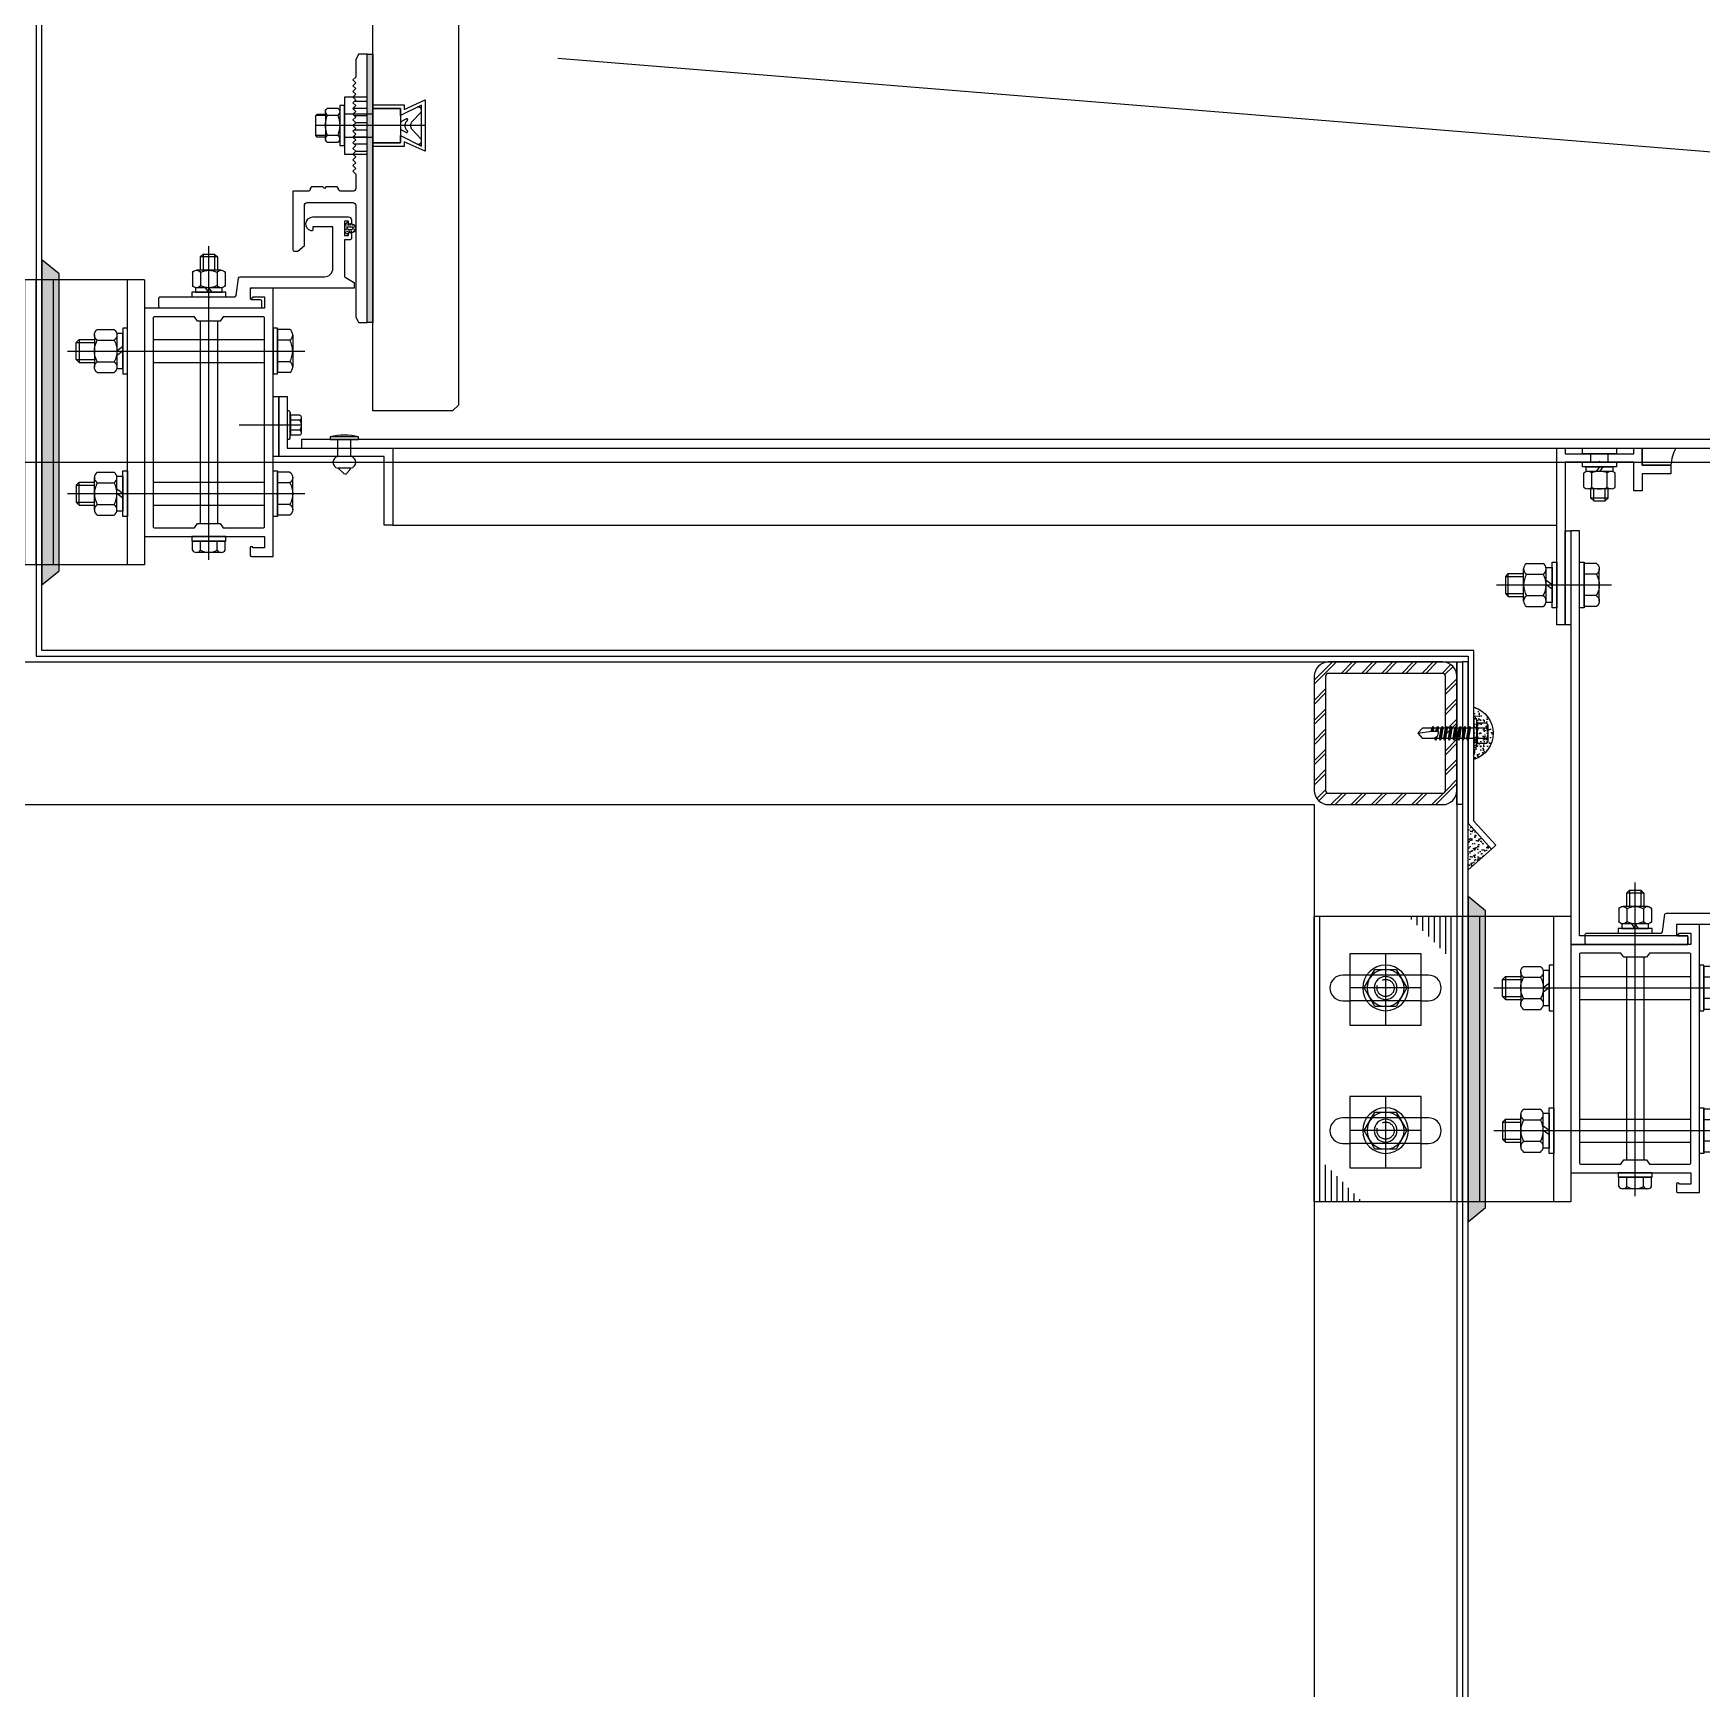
# Model space of a CAD drawing. Header units: millimetres. Extents: x 434053 to 1059003, y -2417481 to 936527.
# Drawn here: x 539158 to 539743, y -2246965 to -2246385 of the extents above; entities that cross this region are included whole.
import ezdxf

# ---------------------------------------------------------------- set-up
doc = ezdxf.new("R2010")
doc.units = ezdxf.units.MM
doc.header["$LTSCALE"] = 1000
doc.header["$MEASUREMENT"] = 0
for name, pattern in [('CENTER', [2, 1.25, -0.25, 0.25, -0.25]), ('DOTE', [2.42, 2, -0.2, 0.02, -0.2]), ('HIDDEN', [9.525, 6.35, -3.175]), ('HIDDEN2', [4.7625, 3.175, -1.5875])]:
    doc.linetypes.add(name, pattern=pattern)
for name, color, linetype in [('ALUM', 1, 'Continuous'), ('DIM_SYMB', 3, 'Continuous'), ('DOTE', 16, 'DOTE'), ('ELASTOMER', 6, 'Continuous'), ('ELASTOMER-V', 241, 'Continuous'), ('ELASTROMER-V', 241, 'Continuous'), ('EXTRUSION', 4, 'Continuous'), ('EXTRUSION-V', 141, 'Continuous'), ('EXTRUSION1', 4, 'Continuous'), ('EXTRUSION2', 133, 'Continuous'), ('FASTENER', 191, 'Continuous'), ('GRANITE', 30, 'Continuous'), ('GRID', 8, 'CENTER'), ('SILICONE', 8, 'Continuous'), ('STEEL', 3, 'Continuous'), ('STEEL-V', 71, 'Continuous')]:
    doc.layers.add(name, color=color, linetype=linetype)

# ---------------------------------------------------------------- blocks, each defined once
blk = doc.blocks.new('M8.7')
at = {"color": 0, "linetype": 'ByBlock'}
for p, q in [((-4, 17), (-3, 18)), ((3, 18), (-3, 18)), ((3, 18), (4, 17)), ((-4, 17), (-4, 11.6)), ((-4, 17), (4, 17)), ((4, 17), (4, 11.6)), ((-1.53, 1.6), (0, 3.7)), ((0, 1.6), (1.53, 3.7))]:
    blk.add_line(p, q, dxfattribs=at)
at = {"color": 0, "linetype": 'HIDDEN'}
for p, q in [((-3, 18), (-3, 11.6)), ((3, 18), (3, 11.6))]:
    blk.add_line(p, q, dxfattribs=at)
at = {"color": 0, "linetype": 'ByBlock', "ltscale": 20}
for p, q in [((-7.51, 10.6), (-7.51, 4.7)), ((-5.63, 11.6), (5.63, 11.6)), ((-3.75, 10.6), (-3.75, 4.7)), ((3.75, 10.6), (3.75, 4.7)), ((7.51, 10.6), (7.51, 4.7)), ((-5.63, 3.7), (5.63, 3.7))]:
    blk.add_line(p, q, dxfattribs=at)
at = {"color": 0, "linetype": 'ByBlock'}
for points in [[(-8, 1.6), (8, 1.6), (8, 0), (-8, 0), (-8, 1.6)], [(-6.15, 3.7), (6.15, 3.7), (6.15, 1.6), (-6.15, 1.6), (-6.15, 3.7)]]:
    blk.add_lwpolyline(points, dxfattribs=at)
for centre, radius, start, end in [((-5.63, 9.34), 2.26, 33.89024, 146.10976), ((0, 4.06), 7.54, 60.15828, 119.84172), ((5.63, 9.34), 2.26, 33.89024, 146.10976), ((-5.63, 5.96), 2.26, 213.89024, 326.10976), ((0, 11.24), 7.54, 240.15828, 299.84172), ((5.63, 5.96), 2.26, 213.89024, 326.10976)]:
    blk.add_arc(centre, radius, start, end, dxfattribs=at)
blk = doc.blocks.new('M8.2')
at = {"color": 0, "linetype": 'ByBlock'}
for p, q in [((-7.51, 4.3), (-7.51, 0)), ((-7.51, 0), (7.51, 0)), ((-5.63, 5.3), (5.63, 5.3)), ((-3.75, 4.3), (-3.75, 0)), ((3.75, 4.3), (3.75, 0)), ((7.51, 4.3), (7.51, 0))]:
    blk.add_line(p, q, dxfattribs=at)
for centre, radius, start, end in [((-5.63, 3.04), 2.26, 33.89024, 146.10976), ((0, -2.24), 7.54, 60.15828, 119.84172), ((5.63, 3.04), 2.26, 33.89024, 146.10976)]:
    blk.add_arc(centre, radius, start, end, dxfattribs=at)
blk = doc.blocks.new('*U534')
at = {"layer": 'GRID', "ltscale": 0.5}
blk.add_line((0, 73.67), (0, -9.57), dxfattribs=at)
at = {"color": 0, "linetype": 'ByBlock'}
blk.add_blockref('M8.7', (0, 52.6), dxfattribs=at)
at = {"color": 0, "linetype": 'ByBlock', "xscale": -1, "rotation": 180}
blk.add_blockref('M8.2', (0, 0), dxfattribs=at)
blk = doc.blocks.new('M8.1')
at = {"color": 0, "linetype": 'ByBlock'}
blk.add_lwpolyline([(-3.75, 6.5), (-7.51, 0), (-3.75, -6.5), (3.75, -6.5), (7.51, 0), (3.75, 6.5)], close=True, dxfattribs=at)
for radius in [8, 6.5, 4]:
    blk.add_circle((0, 0), radius, dxfattribs=at)
at = {"color": 0, "linetype": 'HIDDEN'}
blk.add_arc((0, 0), 3, 68.07877, 18.98917, dxfattribs=at)
blk = doc.blocks.new('20221104-SCMJ01')
at = {"layer": 'SILICONE', "linetype": 'ByBlock'}
h = blk.add_hatch(dxfattribs=at)
h.set_pattern_fill('AR-SAND', color=256, angle=90, style=0)
h.set_pattern_definition([(127.5, (103256.9825, 60038.8348), (-1.92682377, -0.062993358), [0, -1.52, 0, -1.7, 0, -1.625]), (97.5, (103256.9825, 60038.8348), (-2.822146065, 1.769776705), [0, -0.82, 0, -1.37, 0, -0.525]), (57.5, (103256.9825, 60037.6048), (-0.005659054, 3.114141862), [0, -0.5, 0, -1.8, 0, -2.35]), (47.5, (103256.9825, 60037.6048), (-0.877675565, 3.006126605), [0, -0.25, 0, -1.18, 0, -1.35])])
h.paths.add_polyline_path([(30, 52), (36, 57), (36, -57), (30, -52)])
at = {"linetype": 'ByBlock'}
for p, q in [((0, 50), (0, -50)), ((0, 50), (90, 50)), ((6, -50), (6, 50)), ((32, -50), (32, 50)), ((90, -50), (90, 50)), ((0, -50), (90, -50))]:
    blk.add_line(p, q, dxfattribs=at)
at = {"linetype": 'HIDDEN'}
blk.add_line((38, -50), (38, 50), dxfattribs=at)
at = {"linetype": 'ByBlock'}
for points in [[(52.5, 37), (77.5, 37), (77.5, 12), (52.5, 12)], [(52.5, -13), (77.5, -13), (77.5, -38), (52.5, -38)]]:
    blk.add_lwpolyline(points, close=True, dxfattribs=at)
at = {"layer": 'EXTRUSION-V', "linetype": 'ByBlock'}
for p, q in [((42, -50), (42, 50)), ((44, 50), (44, 37)), ((46, 50), (46, 39)), ((48, 50), (48, 41)), ((50, 50), (50, 43)), ((52, 50), (52, 45)), ((54, 50), (54, 47)), ((56, 50), (56, 49)), ((88, -50), (88, 50)), ((84, -50), (84, -39)), ((86, -50), (86, -37)), ((78, -50), (78, -45)), ((80, -50), (80, -43)), ((82, -50), (82, -41)), ((74, -50), (74, -49)), ((76, -50), (76, -47))]:
    blk.add_line(p, q, dxfattribs=at)
at = {"layer": 'EXTRUSION-V', "linetype": 'HIDDEN'}
for p, q in [((52.5, 29.5), (77.5, 29.5)), ((52.5, 20.5), (77.5, 20.5)), ((52.5, -20.5), (77.5, -20.5)), ((52.5, -29.5), (77.5, -29.5))]:
    blk.add_line(p, q, dxfattribs=at)
at = {"layer": 'EXTRUSION-V', "linetype": 'ByBlock'}
for points in [[(52.5, 20.5), (50, 20.5, -1), (50, 29.5), (52.5, 29.5)], [(77.5, 29.5), (80, 29.5, -1), (80, 20.5), (77.5, 20.5)], [(52.5, -29.5), (50, -29.5, -1), (50, -20.5), (52.5, -20.5)], [(77.5, -20.5), (80, -20.5, -1), (80, -29.5), (77.5, -29.5)]]:
    blk.add_lwpolyline(points, format="xyb", dxfattribs=at)
at = {"layer": 'FASTENER'}
for p, q in [((-3, 29), (-42, 29)), ((-3, 21), (-42, 21)), ((-3, -21), (-42, -21)), ((-3, -29), (-42, -29))]:
    blk.add_line(p, q, dxfattribs=at)
for points in [[(-46.6, 33), (-45, 33), (-45, 17), (-46.6, 17)], [(-46.6, -33), (-45, -33), (-45, -17), (-46.6, -17)]]:
    blk.add_lwpolyline(points, close=True, dxfattribs=at)
at = {"layer": 'GRID'}
for p, q in [((65, 37), (65, 12)), ((52.5, 25), (77.5, 25)), ((65, -13), (65, -38)), ((52.5, -25), (77.5, -25))]:
    blk.add_line(p, q, dxfattribs=at)
at = {"layer": 'SILICONE'}
blk.add_lwpolyline([(30, 52), (36, 57), (36, -57), (30, -52)], close=True, dxfattribs=at)
at = {"layer": 'FASTENER', "rotation": 270}
blk.add_blockref('*U534', (-46.6, 25), dxfattribs=at)
at = {"layer": 'FASTENER'}
for p in [(65, 25), (65, -25)]:
    blk.add_blockref('M8.1', p, dxfattribs=at)
at = {"layer": 'FASTENER', "xscale": -1, "rotation": 270.0000000000825}
blk.add_blockref('*U534', (-46.6, -25), dxfattribs=at)
blk = doc.blocks.new('20221115-LC01')
at = {"linetype": 'ByBlock'}
for points in [[(-37, -44), (-37, -46.5, -0.414214), (-37.5, -47), (-45, -47), (-45, 47), (-37.5, 47, -0.414214), (-37, 46.5), (-37, 44, -1), (-38, 44), (-42, 44), (-42, 40), (0, 40), (0, -40), (-42, -40), (-42, -44), (-38, -44, -1)], [(-17.5, 37), (-3.5, 37, -0.414214), (-3, 36.5), (-3, -36.5, -0.414214), (-3.5, -37), (-17.5, -37), (-18.5, -35.5), (-26.5, -35.5), (-27.5, -37), (-41.5, -37, -0.414214), (-42, -36.5), (-42, 36.5, -0.414214), (-41.5, 37), (-27.5, 37), (-26.5, 35.5), (-18.5, 35.5)]]:
    blk.add_lwpolyline(points, format="xyb", close=True, dxfattribs=at)
blk = doc.blocks.new('M6.2')
at = {"color": 0, "linetype": 'ByBlock'}
for p, q in [((-5.77, 3.2), (-5.77, 0)), ((-5.77, 0), (5.77, 0)), ((-4.33, 4), (4.33, 4)), ((-2.89, 3.2), (-2.89, 0)), ((2.89, 3.2), (2.89, 0)), ((5.77, 3.2), (5.77, 0))]:
    blk.add_line(p, q, dxfattribs=at)
for centre, radius, start, end in [((-4.33, 2.3), 1.7, 32.00463, 147.99537), ((0, -1.61), 5.61, 59.0209, 120.9791), ((4.33, 2.3), 1.7, 32.00462, 147.9954)]:
    blk.add_arc(centre, radius, start, end, dxfattribs=at)
blk = doc.blocks.new('M6.7')
at = {"color": 0, "linetype": 'ByBlock'}
for p, q in [((-3, 14), (-2, 15)), ((-3, 14), (-3, 9.3)), ((-3, 14), (3, 14)), ((2, 15), (-2, 15)), ((2, 15), (3, 14)), ((3, 14), (3, 9.3)), ((-5.77, 8.5), (-5.77, 4)), ((-4.33, 9.3), (4.33, 9.3)), ((-2.89, 8.5), (-2.89, 4)), ((2.89, 8.5), (2.89, 4)), ((5.77, 8.5), (5.77, 4)), ((-4.33, 3.2), (4.33, 3.2)), ((-1.16, 1.6), (0, 3.2)), ((0, 1.6), (1.16, 3.2))]:
    blk.add_line(p, q, dxfattribs=at)
at = {"color": 0, "linetype": 'HIDDEN'}
for p, q in [((-2, 15), (-2, 9.3)), ((2, 15), (2, 9.3))]:
    blk.add_line(p, q, dxfattribs=at)
at = {"color": 0, "linetype": 'ByBlock'}
for points in [[(-6, 1.6), (6, 1.6), (6, 0), (-6, 0), (-6, 1.6)], [(-4.65, 3.2), (4.65, 3.2), (4.65, 1.6), (-4.65, 1.6), (-4.65, 3.2)]]:
    blk.add_lwpolyline(points, dxfattribs=at)
for centre, radius, start, end in [((-4.33, 7.6), 1.7, 32.00463, 147.99537), ((0, 3.69), 5.61, 59.0209, 120.9791), ((4.33, 7.6), 1.7, 32.00462, 147.9954), ((-4.33, 4.9), 1.7, 212.00463, 327.99537), ((0, 8.81), 5.61, 239.0209, 300.9791), ((4.33, 4.9), 1.7, 212.0046, 327.99538)]:
    blk.add_arc(centre, radius, start, end, dxfattribs=at)
blk = doc.blocks.new('*U529')
at = {"layer": 'GRID'}
blk.add_line((0, -6.59), (0, 103.3), dxfattribs=at)
at = {"color": 0, "linetype": 'ByBlock'}
blk.add_blockref('M6.7', (0, 85.6), dxfattribs=at)
at = {"color": 0, "linetype": 'ByBlock', "xscale": -1, "rotation": 180}
blk.add_blockref('M6.2', (0, 0), dxfattribs=at)
blk = doc.blocks.new('GASKET20')
at = {"layer": 'ELASTOMER-V'}
h = blk.add_hatch(dxfattribs=at)
h.set_pattern_fill('DOTS', color=256, scale=12, style=0)
h.set_pattern_definition([(0, (5609.9072, 36516.8227), (0.375, 0.75), [0, -0.75])])
edge = h.paths.add_edge_path(flags=16)
edge.add_arc((-2.5, 0), 0.5, 90, 270)
edge.add_line((-2.5, -0.5), (-1.5, -0.5))
edge.add_arc((-1.5, 0), 0.5, 270, 450)
edge.add_line((-1.5, 0.5), (-2.5, 0.5))
edge = h.paths.add_edge_path()
edge.add_line((-1.5, -2.03), (-1.5, -1.5))
edge.add_line((-1.5, -1.5), (-2.5, -1.5))
edge.add_arc((-2.5, 0), 1.5, 90, 270, ccw=False)
edge.add_line((-2.5, 1.5), (-1.5, 1.5))
edge.add_line((-1.5, 1.5), (-1.5, 2.03))
edge.add_arc((-1.4, 2.03), 0.1, 60.25512, 180, ccw=False)
edge.add_line((-1.35, 2.12), (0, 1.21))
edge.add_line((0, 1.21), (0, -1.21))
edge.add_line((0, -1.21), (-1.35, -2.12))
edge.add_arc((-1.4, -2.03), 0.1, 180, 299.74488, ccw=False)
at = {"color": 0, "linetype": 'ByBlock'}
for points in [[(-1.5, -2.03), (-1.5, -1.5), (-2.5, -1.5, -1), (-2.5, 1.5), (-1.5, 1.5), (-1.5, 2.03, -0.575867), (-1.35, 2.12), (0, 1.21), (0, -1.21), (-1.35, -2.12, -0.575867)], [(-2.5, 0.5, 1), (-2.5, -0.5), (-1.5, -0.5, 1), (-1.5, 0.5)]]:
    blk.add_lwpolyline(points, format="xyb", close=True, dxfattribs=at)
blk = doc.blocks.new('*U526')
at = {"color": 0, "linetype": 'HIDDEN'}
blk.add_line((0, 6), (0, -6), dxfattribs=at)
at = {"color": 0, "linetype": 'ByBlock'}
for p, q in [((11.6, -4.9), (11.6, 4.64)), ((12.3, 3.41), (15.9, 3.41)), ((16.6, -4.9), (16.6, 4.64)), ((16.6, 3.5), (20, 3.5)), ((15.9, -3.67), (12.3, -3.67)), ((16.6, -3.5), (20, -3.5))]:
    blk.add_line(p, q, dxfattribs=at)
at = {"color": 0, "linetype": 'HIDDEN'}
for points in [[(0, -7.33), (-11, -7.33), (-11, -5.67), (-18.33, -9), (-18.33, 9), (-11, 5.67), (-11, 7.33), (0, 7.33)], [(0, -6), (-9.67, -6), (-9.67, 6), (0, 6)]]:
    blk.add_lwpolyline(points, dxfattribs=at)
blk.add_lwpolyline([(0, -7.33), (-11, -7.33), (-11, -5.67), (-18.33, -9), (-18.33, 9), (-11, 5.67), (-11, 7.33), (0, 7.33), (0, 6), (-9.67, 6), (-9.67, 3.51), (-17, 7.18), (-17, -7.18), (-9.67, -3.51), (-9.67, -6), (0, -6)], close=True, dxfattribs=at)
for points in [[(-15.41, -6.38, -0.801715), (-16.83, -4.62), (-13.7, -1.27, 0.39657), (-13.7, 1.27), (-16.83, 4.62, -0.801715), (-15.41, 6.38)], [(-9.67, -1.37), (-11.7, -2.38, -0.809451), (-12.13, -1.84), (-11.72, -1.35, 0.390144), (-11.72, 1.35), (-12.13, 1.84, -0.809451), (-11.7, 2.38), (-9.67, 1.37)]]:
    blk.add_lwpolyline(points, format="xyb", dxfattribs=at)
at = {"color": 0, "linetype": 'HIDDEN', "ltscale": 10}
blk.add_lwpolyline([(-9.67, 3.51), (-17, 7.18), (-17, -7.18), (-9.67, -3.51)], dxfattribs=at)
at = {"color": 0, "linetype": 'ByBlock'}
blk.add_lwpolyline([(11.6, 7), (10, 7), (10, -7), (11.6, -7)], close=True, dxfattribs=at)
blk.add_lwpolyline([(12.3, -3.67, -0.197721), (12.3, 3.41), (12.3, 3.41, -0.569416), (12.3, 5.87), (15.9, 5.87, -0.569416), (15.9, 3.41, -0.197721), (15.9, -3.67, -0.569416), (15.9, -6.13), (12.3, -6.13, -0.569416), (12.3, -3.67)], format="xyb", close=True, dxfattribs=at)
blk.add_lwpolyline([(16.6, 4), (19.5, 4), (20, 3.5), (20, -3.5), (19.5, -4), (16.6, -4)], dxfattribs=at)
at = {"layer": 'FASTENER', "color": 9, "linetype": 'HIDDEN2'}
blk.add_lwpolyline([(10, 4), (0, 4), (0, -4), (10, -4)], close=True, dxfattribs=at)
at = {"layer": 'GRID'}
blk.add_line((-18.33, 0), (20, 0), dxfattribs=at)
blk = doc.blocks.new('*U561')
at = {"linetype": 'ByBlock', "lineweight": -2}
for p, q in [((-4.4, 0.45), (-4.4, 0)), ((4.4, 0), (-4.4, 0)), ((-4.1, 0.75), (-3.1, 1)), ((4.1, 0.75), (-4.1, 0.75)), ((-3.1, 3.85), (-3.1, 1)), ((3.1, 1), (-3.1, 1)), ((2.33, 4.25), (-2.33, 4.25)), ((-2.04, 0.75), (-1.55, 1)), ((-1.55, 3.85), (-1.55, 1)), ((-1.55, 0), (-1.55, -1.59)), ((1.55, 3.85), (1.55, 1)), ((2.15, 0.75), (1.55, 1)), ((1.55, 0), (1.55, -1.09)), ((3.1, 3.85), (3.1, 1)), ((4.1, 0.75), (3.1, 1)), ((4.4, 0.45), (4.4, 0)), ((-2.11, -1.9), (2.11, -1.4)), ((-2.11, -1.9), (-1.55, -1.59)), ((-2.11, -1.9), (-1.55, -2.21)), ((-2.11, -3.3), (2.11, -2.8)), ((-2.11, -3.3), (-1.55, -2.99)), ((-2.11, -3.3), (-1.55, -3.61)), ((-2.11, -4.7), (2.11, -4.2)), ((-2.11, -4.7), (-1.55, -4.39)), ((-2.11, -4.7), (-1.55, -5.01)), ((-1.55, -1.59), (1.55, -1.09)), ((-1.55, -2.21), (1.55, -1.71)), ((-1.55, -2.21), (-1.55, -2.99)), ((-1.55, -2.99), (1.55, -2.49)), ((-1.55, -3.61), (1.55, -3.11)), ((-1.55, -3.61), (-1.55, -4.39)), ((-1.55, -4.39), (1.55, -3.89)), ((-1.55, -5.01), (1.55, -4.51)), ((-1.55, -5.01), (-1.55, -5.79)), ((1.55, -0.31), (1.55, -1.09)), ((2.11, -1.4), (1.55, -1.09)), ((2.11, -1.4), (1.55, -1.71)), ((1.55, -1.71), (1.55, -2.49)), ((2.11, -2.8), (1.55, -2.49)), ((2.11, -2.8), (1.55, -3.11)), ((1.55, -3.11), (1.55, -3.89)), ((2.11, -4.2), (1.55, -3.89)), ((2.11, -4.2), (1.55, -4.51)), ((1.55, -4.51), (1.55, -5.29)), ((-2.11, -6.1), (2.11, -5.6)), ((-2.11, -6.1), (-1.55, -5.79)), ((-2.11, -6.1), (-1.55, -6.41)), ((-2.11, -7.5), (2.11, -7)), ((-2.11, -7.5), (-1.55, -7.19)), ((-2.11, -7.5), (-1.55, -7.81)), ((-2.11, -8.9), (2.11, -8.4)), ((-2.11, -8.9), (-1.55, -8.59)), ((-2.11, -8.9), (-1.55, -9.21)), ((-2.11, -10.3), (2.11, -9.8)), ((-2.11, -10.3), (-1.55, -9.99)), ((-1.55, -5.79), (1.55, -5.29)), ((-1.55, -6.41), (1.55, -5.91)), ((-1.55, -6.41), (-1.55, -7.19)), ((-1.55, -7.19), (1.55, -6.69)), ((-1.55, -7.81), (1.55, -7.31)), ((-1.55, -7.81), (-1.55, -8.59)), ((-1.55, -8.59), (1.55, -8.09)), ((-1.55, -9.21), (1.55, -8.71)), ((-1.55, -9.21), (-1.55, -9.99)), ((-1.55, -9.99), (1.55, -9.49)), ((-1.55, -10.61), (1.55, -10.11)), ((2.11, -5.6), (1.55, -5.29)), ((2.11, -5.6), (1.55, -5.91)), ((1.55, -5.91), (1.55, -6.69)), ((2.11, -7), (1.55, -6.69)), ((2.11, -7), (1.55, -7.31)), ((1.55, -7.31), (1.55, -8.09)), ((2.11, -8.4), (1.55, -8.09)), ((2.11, -8.4), (1.55, -8.71)), ((1.55, -8.71), (1.55, -9.49)), ((2.11, -9.8), (1.55, -9.49)), ((2.11, -9.8), (1.55, -10.11)), ((1.55, -10.11), (1.55, -10.89)), ((-2.11, -10.3), (-1.55, -10.61)), ((-2.11, -11.7), (-1.55, -11.39)), ((-2.11, -11.7), (-1.14, -11.58)), ((-2.11, -11.7), (-1.55, -12.01)), ((-1.55, -10.61), (-1.55, -11.39)), ((-1.55, -11.39), (-0.99, -11.29)), ((-1.55, -12.01), (-1.33, -11.97)), ((-1.55, -12.01), (-1.55, -15.8)), ((0.56, -11.04), (1.55, -10.89)), ((0.71, -11.35), (2.11, -11.2)), ((0.71, -11.63), (1.55, -11.51)), ((0.71, -12.41), (1.55, -12.29)), ((0.71, -12.75), (2.11, -12.6)), ((0.71, -13.03), (1.55, -12.91)), ((2.11, -11.2), (1.55, -10.89)), ((2.11, -11.2), (1.55, -11.51)), ((1.55, -11.51), (1.55, -12.29)), ((2.11, -12.6), (1.55, -12.29)), ((2.11, -12.6), (1.55, -12.91)), ((1.55, -12.91), (1.55, -15.8)), ((0, -17.2), (-1.55, -15.8)), ((0, -17.2), (1.55, -15.8))]:
    blk.add_line(p, q, dxfattribs=at)
blk.add_lwpolyline([(0, -17.2), (0.71, -13.03), (0.71, -11.3, 0.417657), (0.41, -11, 0.097062), (-0.99, -11.29), (-1.55, -12.4)], format="xyb", dxfattribs=at)
for centre, radius, start, end in [((-4.1, 0.45), 0.3, 90, 180), ((-2.33, 3.3), 0.951, 35.4009, 144.5991), ((0, 1.05), 3.2, 61.0594, 118.9406), ((2.33, 3.3), 0.951, 35.4009, 144.5991), ((4.1, 0.45), 0.3, 0, 90)]:
    blk.add_arc(centre, radius, start, end, dxfattribs=at)
blk = doc.blocks.new('*U524')
at = {"color": 0, "linetype": 'ByBlock'}
for p, q in [((-3, 12.53), (-2, 13.53)), ((-3, 12.53), (-3, 9.31)), ((-3, 12.53), (3, 12.53)), ((2, 13.53), (-2, 13.53)), ((2, 13.53), (3, 12.53)), ((3, 12.53), (3, 9.31)), ((-5.44, 8.84), (-5.44, 3.67)), ((-4.08, 9.31), (4.08, 9.31)), ((-2.72, 8.84), (-2.72, 3.67)), ((2.72, 8.84), (2.72, 3.67)), ((5.45, 8.84), (5.45, 3.67)), ((-4.08, 3.2), (4.08, 3.2)), ((-1.16, 1.6), (0, 3.2)), ((0, 1.6), (1.16, 3.2))]:
    blk.add_line(p, q, dxfattribs=at)
at = {"color": 0, "linetype": 'HIDDEN2'}
for p, q in [((-2, 13.53), (-2, 9.31)), ((2, 13.53), (2, 9.31)), ((-3, 0), (-3, -3)), ((3, 0), (3, -3))]:
    blk.add_line(p, q, dxfattribs=at)
at = {"color": 0, "linetype": 'ByBlock'}
for points in [[(-6, 1.6), (6, 1.6), (6, 0), (-6, 0), (-6, 1.6)], [(-4.65, 3.2), (4.65, 3.2), (4.65, 1.6), (-4.65, 1.6), (-4.65, 3.2)], [(-6, -3), (6, -3), (6, -5), (-6, -5), (-6, -3)]]:
    blk.add_lwpolyline(points, dxfattribs=at)
for centre, radius, start, end in [((-4.08, 7.1), 2.2, 51.83179, 128.16821), ((0, 1.2), 8.1, 70.37161, 109.62839), ((4.08, 7.1), 2.2, 51.83179, 128.16821), ((-4.08, 5.4), 2.2, 231.83179, 308.16821), ((0, 11.31), 8.1, 250.37161, 289.62839), ((4.08, 5.4), 2.2, 231.83179, 308.16821)]:
    blk.add_arc(centre, radius, start, end, dxfattribs=at)
blk = doc.blocks.new('*U531')
at = {"layer": 'GRID', "ltscale": 0.5}
blk.add_line((0, 30.67), (0, -9.57), dxfattribs=at)
at = {"color": 0, "linetype": 'ByBlock'}
blk.add_blockref('M8.7', (0, 9.6), dxfattribs=at)
at = {"color": 0, "linetype": 'ByBlock', "xscale": -1, "rotation": 180}
blk.add_blockref('M8.2', (0, 0), dxfattribs=at)
blk = doc.blocks.new('*U541')
at = {"color": 0, "linetype": 'ByBlock'}
for p, q in [((-0.88, 5), (-0.88, -5)), ((0, 5), (-0.88, 5)), ((0, -5), (0, 5)), ((6, 2.22), (0, 2.22)), ((6, 2.22), (6, -2.28)), ((10.7, 1.98), (10.04, 2.22)), ((10.04, 2.22), (10.04, -2.22)), ((11.9, 0.75), (10.7, 1.98)), ((12.19, 0.66), (11.9, 0.75)), ((11.9, -0.23), (12.19, 0.66)), ((-0.88, -5), (0, -5)), ((6, -2.28), (0, -2.28)), ((10.04, -2.22), (11.9, -0.23))]:
    blk.add_line(p, q, dxfattribs=at)
for centre, radius, start, end in [((17.29, 0), 18.84, 164.60758, 195.39242), ((8.02, 1.95), 2.04, 7.57904, 172.42096), ((8.02, -1.95), 2.04, 187.57904, 352.42096)]:
    blk.add_arc(centre, radius, start, end, dxfattribs=at)
blk = doc.blocks.new('*U522')
at = {"linetype": 'ByBlock', "lineweight": -2}
for p, q in [((-5.03, 0.51), (-5.03, 0)), ((5.03, 0), (-5.03, 0)), ((-4.69, 0.86), (-3.54, 1.14)), ((4.69, 0.86), (-4.69, 0.86)), ((-3.54, 4.4), (-3.54, 1.14)), ((3.54, 1.14), (-3.54, 1.14)), ((2.66, 4.86), (-2.66, 4.86)), ((-2.33, 0.86), (-1.77, 1.14)), ((-1.77, 4.4), (-1.77, 1.14)), ((1.77, 4.4), (1.77, 1.14)), ((2.46, 0.86), (1.77, 1.14)), ((3.54, 4.4), (3.54, 1.14)), ((4.69, 0.86), (3.54, 1.14)), ((5.03, 0.51), (5.03, 0))]:
    blk.add_line(p, q, dxfattribs=at)
for centre, radius, start, end in [((-4.69, 0.51), 0.343, 90, 180), ((-2.66, 3.77), 1.09, 35.40086, 144.59914), ((0, 1.2), 3.66, 61.05941, 118.94059), ((2.66, 3.77), 1.09, 35.40086, 144.59914), ((4.69, 0.51), 0.343, 0, 90)]:
    blk.add_arc(centre, radius, start, end, dxfattribs=at)
at = {"layer": 'GRID', "ltscale": 0.5}
blk.add_line((0, 4.86), (0, -16.88), dxfattribs=at)
blk = doc.blocks.new('A$C56EA6F4E')
at = {"layer": 'ELASTOMER-V'}
h = blk.add_hatch(dxfattribs=at)
h.set_pattern_fill('DOTS', color=256, scale=12, angle=-90, style=0)
h.set_pattern_definition([(270, (-134.7782, 13347.87906), (0.75, -0.375), [0, -0.75])])
h.paths.add_polyline_path([(6998.46, 7342.27), (6998.46, 7248.27), (7000.46, 7248.27), (7000.46, 7342.27)])
at = {"layer": 'EXTRUSION-V'}
h = blk.add_hatch(dxfattribs=at)
h.set_pattern_fill('ANSI31', color=252, scale=20, angle=315, style=0)
h.set_pattern_definition([(0, (-3089.4789, 2248.2925), (7e-16, 2.5), [])])
h.paths.add_polyline_path([(7005.46, 7311.27), (7004.46, 7310.27), (7005.46, 7309.27), (7004.46, 7308.27), (7005.46, 7307.27), (7000.46, 7307.27), (7000.46, 7327.27), (7005.46, 7327.27), (7004.46, 7326.27), (7005.46, 7325.27), (7004.46, 7324.27), (7005.46, 7323.27), (7004.46, 7322.27), (7005.46, 7321.27), (7004.46, 7320.27), (7005.46, 7319.27), (7004.46, 7318.27), (7005.46, 7317.27), (7004.46, 7316.27), (7005.46, 7315.27), (7004.46, 7314.27), (7005.46, 7313.27), (7004.46, 7312.27)])
h = blk.add_hatch(dxfattribs=at)
h.set_pattern_fill('ANSI31', color=252, scale=20, angle=315, style=0)
h.set_pattern_definition([(0, (-3089.4789, 2248.2925), (7e-16, 2.5), [])])
h.paths.add_polyline_path([(7005.46, 7311.27), (7004.46, 7310.27), (7005.46, 7309.27), (7004.46, 7308.27), (7005.46, 7307.27), (7000.46, 7307.27), (7000.46, 7327.27), (7005.46, 7327.27), (7004.46, 7326.27), (7005.46, 7325.27), (7004.46, 7324.27), (7005.46, 7323.27), (7004.46, 7322.27), (7005.46, 7321.27), (7004.46, 7320.27), (7005.46, 7319.27), (7004.46, 7318.27), (7005.46, 7317.27), (7004.46, 7316.27), (7005.46, 7315.27), (7004.46, 7314.27), (7005.46, 7313.27), (7004.46, 7312.27)])
at = {"layer": 'SILICONE'}
h = blk.add_hatch(dxfattribs=at)
h.set_pattern_fill('AR-SAND', color=256, scale=1.142857, angle=270, style=0)
h.set_pattern_definition([(307.5, (-19000.0562, 101044.5107), (2.202084307, 0.07199241), [0, -1.737142857, 0, -1.942857143, 0, -1.857142857]), (277.5, (-19000.0562, 101044.5107), (3.22530979, -2.02260195), [0, -0.937142857, 0, -1.565714286, 0, -0.6]), (237.5, (-19000.0562, 101045.9164), (0.00646749, -3.55901927), [0, -0.57142857, 0, -2.057142857, 0, -2.685714286]), (227.5, (-19000.0562, 101045.9164), (1.00305779, -3.43557326), [0, -0.285714286, 0, -1.34857143, 0, -1.542857143])])
edge = h.paths.add_edge_path()
edge.add_line((6612.46, 7095.12), (6612.46, 7113.41))
edge.add_arc((6615.39, 7104.27), 9.6, 107.71619, 252.28381)
at = {"layer": 'SILICONE', "linetype": 'ByBlock'}
h = blk.add_hatch(dxfattribs=at)
h.set_pattern_fill('AR-SAND', color=256, scale=1.142857, angle=180, style=0)
h.set_pattern_definition([(217.5, (60225.1604, -99226.3486), (0.07199241, -2.202084302), [0, -1.737142853, 0, -1.942857138, 0, -1.857142852]), (187.5, (60225.1604, -99226.3486), (-2.022601944, -3.22530978), [0, -0.937142855, 0, -1.565714282, 0, -0.599999999]), (147.5, (60226.5661, -99226.3486), (-3.559019262, -0.00646749), [0, -0.57142857, 0, -2.057142852, 0, -2.68571428]), (137.5, (60226.566, -99226.3486), (-3.43557325, -1.003057786), [0, -0.285714285, 0, -1.348571425, 0, -1.54285714])])
h.paths.add_polyline_path([(6614.46, 7072.77), (6606.34, 7063.72), (6614.46, 7056.37)])
at = {"layer": 'STEEL-V'}
h = blk.add_hatch(dxfattribs=at)
h.set_pattern_fill('Q119', color=256, scale=10, angle=225, style=0, pattern_type=2)
h.set_pattern_definition([(315, (742.8256, 17586.187), (3.535534, 3.535534), []), (315, (742.1184, 17585.48), (3.535534, 3.535534), [])])
edge = h.paths.add_edge_path(flags=16)
edge.add_line((6664.46, 7124.27), (6664.46, 7084.27))
edge.add_arc((6663.46, 7084.27), 1, -90, 0, ccw=False)
edge.add_line((6663.46, 7083.27), (6623.46, 7083.27))
edge.add_arc((6623.46, 7084.27), 1, -180, -90, ccw=False)
edge.add_line((6622.46, 7084.27), (6622.46, 7124.27))
edge.add_arc((6623.46, 7124.27), 1, 90, 180, ccw=False)
edge.add_line((6623.46, 7125.27), (6663.46, 7125.27))
edge.add_arc((6663.46, 7124.27), 1, 0, 90, ccw=False)
edge = h.paths.add_edge_path()
edge.add_line((6668.46, 7124.27), (6668.46, 7084.27))
edge.add_arc((6663.46, 7084.27), 5, -90, 0, ccw=False)
edge.add_line((6663.46, 7079.27), (6623.46, 7079.27))
edge.add_arc((6623.46, 7084.27), 5, -180, -90, ccw=False)
edge.add_line((6618.46, 7084.27), (6618.46, 7124.27))
edge.add_arc((6623.46, 7124.27), 5, 90, 180, ccw=False)
edge.add_line((6623.46, 7129.27), (6663.46, 7129.27))
edge.add_arc((6663.46, 7124.27), 5, 0, 90, ccw=False)
at = {"layer": 'ALUM', "linetype": 'ByBlock'}
for points in [[(7116.46, 8129.27), (7116.46, 7131.27), (6614.46, 7131.27), (6614.46, 7072.77), (6606.34, 7063.72), (6604.86, 7065.06), (6612.46, 7073.53), (6612.46, 7133.27), (7114.46, 7133.27), (7114.46, 8129.27)], [(6468.46, 7207.27), (7023.46, 7207.27), (7023.46, 7204.27), (6468.46, 7204.27)], [(6614.46, 6249.27), (6614.46, 7129.27), (6616.46, 7129.27), (6616.46, 6249.27)]]:
    blk.add_lwpolyline(points, close=True, dxfattribs=at)
at = {"layer": 'ELASTOMER-V'}
for points in [[(6998.46, 7342.27), (6998.46, 7248.27), (7000.46, 7248.27), (7000.46, 7342.27)], [(7031.46, 7201.27), (7033.46, 7201.27), (7033.46, 7222.27), (7031.46, 7222.27)]]:
    blk.add_lwpolyline(points, close=True, dxfattribs=at)
at = {"layer": 'ELASTROMER-V'}
for points in [[(6580.46, 7142.27), (6580.46, 7175.27), (6578.46, 7175.27), (6578.46, 7142.27)], [(6616.46, 7129.27), (6616.46, 7079.27), (6618.46, 7079.27), (6618.46, 7129.27)]]:
    blk.add_lwpolyline(points, close=True, dxfattribs=at)
at = {"layer": 'EXTRUSION-V'}
blk.add_line((6991.46, 7177.27), (6583.46, 7177.27), dxfattribs=at)
at = {"layer": 'EXTRUSION-V', "linetype": 'HIDDEN2'}
blk.add_lwpolyline([(7005.46, 7307.27), (7000.46, 7307.27), (7000.46, 7327.27), (7005.46, 7327.27)], dxfattribs=at)
blk.add_lwpolyline([(7005.46, 7307.27), (7000.46, 7307.27), (7000.46, 7327.27), (7005.46, 7327.27)], dxfattribs=at)
at = {"layer": 'EXTRUSION1'}
blk.add_lwpolyline([(7028.46, 7222.27), (7028.46, 7204.27), (6991.46, 7204.27), (6991.46, 7177.27), (6994.46, 7177.27), (6994.46, 7201.27), (7031.46, 7201.27), (7031.46, 7222.27)], close=True, dxfattribs=at)
blk.add_lwpolyline([(6553.46, 7204.27), (6553.46, 7198.27), (6543.46, 7198.27), (6543.46, 7195.27), (6553.46, 7195.27), (6553.46, 7189.27), (6556.46, 7189.27), (6556.46, 7199.27), (6568.16, 7199.27, -1), (6568.76, 7199.27), (6580.46, 7199.27), (6580.46, 7142.27), (6583.46, 7142.27), (6583.46, 7204.27), (6580.46, 7204.27), (6580.46, 7202.27), (6556.46, 7202.27), (6556.46, 7204.27)], format="xyb", close=True, dxfattribs=at)
at = {"layer": 'EXTRUSION2'}
for points in [[(7004.46, 7340.27), (7004.46, 7334.27), (7005.46, 7333.27), (7004.46, 7332.27), (7005.46, 7331.27), (7004.46, 7330.27), (7005.46, 7329.27), (7004.46, 7328.27), (7005.46, 7327.27), (7004.46, 7326.27), (7005.46, 7325.27), (7004.46, 7324.27), (7005.46, 7323.27), (7004.46, 7322.27), (7005.46, 7321.27), (7004.46, 7320.27), (7005.46, 7319.27), (7004.46, 7318.27), (7005.46, 7317.27), (7004.46, 7316.27), (7005.46, 7315.27), (7004.46, 7314.27), (7005.46, 7313.27), (7004.46, 7312.27), (7005.46, 7311.27), (7004.46, 7310.27), (7005.46, 7309.27), (7004.46, 7308.27), (7005.46, 7307.27), (7004.46, 7306.27), (7005.46, 7305.27), (7004.46, 7304.27), (7005.46, 7303.27), (7004.46, 7302.27), (7005.46, 7301.27), (7004.46, 7300.27), (7004.46, 7295.27, 0.414214), (7005.46, 7294.27), (7009.96, 7294.27), (7010.46, 7294.77), (7010.46, 7295.27), (7010.96, 7295.77), (7014.96, 7295.77), (7015.46, 7295.27), (7015.96, 7295.77), (7019.96, 7295.77), (7020.46, 7295.27), (7020.46, 7294.77), (7020.96, 7294.27), (7026.46, 7294.27), (7026.46, 7273.77, -0.414214), (7025.96, 7273.27), (7024.8, 7273.27), (7022.46, 7275.27), (7022.46, 7289.27, 0.414214), (7021.46, 7290.27), (7021.46, 7290.27), (7005.46, 7290.27, 0.414214), (7004.46, 7289.27), (7004.46, 7250.27), (7003.46, 7248.27), (7000.46, 7248.27), (7000.46, 7342.27), (7003.46, 7342.27)], [(7056.26, 7257.27, -1), (7055.66, 7257.27), (7046.9, 7257.27, -0.373238), (7046.4, 7257.7), (7045.53, 7263.84, 0.373238), (7045.03, 7264.27), (7015.46, 7264.27, -0.414214), (7012.46, 7267.27), (7012.46, 7281.77), (7019.46, 7281.77), (7019.46, 7280.83, 0.490314), (7020.09, 7280.35, 0.881018), (7019.46, 7285.27), (7006.96, 7285.27, 0.414214), (7005.96, 7284.27), (7005.96, 7283.27, 0.414214), (7006.46, 7282.77), (7006.81, 7282.77, 0.414214), (7006.96, 7282.92), (7006.96, 7283.77), (7008.46, 7283.77), (7008.46, 7278.77), (7006.96, 7278.77), (7006.96, 7279.62, 0.414214), (7006.81, 7279.77), (7006.46, 7279.77, 0.414214), (7005.96, 7279.27), (7005.96, 7277.77, 0.414214), (7006.46, 7277.27), (7008.46, 7277.27), (7008.46, 7264.56, -0.269143), (7008.21, 7264.12), (7005.22, 7262.41, 0.269143), (7004.96, 7261.98), (7004.96, 7260.27), (7041.46, 7260.27), (7041.46, 7256.77, -0.414214), (7040.96, 7256.27), (7037.96, 7256.27, 0.414214), (7037.46, 7255.77), (7037.46, 7253.77, 0.414214), (7037.96, 7253.27), (7072.96, 7253.27, 0.414214), (7073.46, 7253.77), (7073.46, 7256.77, 0.414214), (7072.96, 7257.27)]]:
    blk.add_lwpolyline(points, format="xyb", close=True, dxfattribs=at)
for points in [[(7005.46, 7307.27), (7004.46, 7308.27), (7005.46, 7309.27), (7004.46, 7310.27), (7005.46, 7311.27), (7004.46, 7312.27), (7005.46, 7313.27), (7004.46, 7314.27), (7005.46, 7315.27), (7004.46, 7316.27), (7005.46, 7317.27), (7004.46, 7318.27), (7005.46, 7319.27), (7004.46, 7320.27), (7005.46, 7321.27), (7004.46, 7322.27), (7005.46, 7323.27), (7004.46, 7324.27), (7005.46, 7325.27), (7004.46, 7326.27), (7005.46, 7327.27), (7008.46, 7327.27), (7008.46, 7307.27)], [(6537.46, 7033.25), (6575.46, 7033.25), (6575.46, 7175.27), (6578.46, 7175.27), (6578.46, 7030.25), (6537.46, 7030.25)]]:
    blk.add_lwpolyline(points, close=True, dxfattribs=at)
blk.add_lwpolyline([(6504.96, 7037.27), (6541.46, 7037.27), (6541.46, 7033.77, -0.414214), (6540.96, 7033.27), (6537.96, 7033.27, 0.414214), (6537.46, 7032.77), (6537.46, 7030.77, 0.414214), (6537.96, 7030.27), (6572.96, 7030.27, 0.414214), (6573.46, 7030.77), (6573.46, 7033.77, 0.414214), (6572.96, 7034.27), (6556.26, 7034.27, -1), (6555.66, 7034.27), (6546.9, 7034.27, -0.373238), (6546.4, 7034.7), (6545.53, 7040.84, 0.373238), (6545.03, 7041.27), (6515.46, 7041.27, -0.414214)], format="xyb", dxfattribs=at)
at = {"layer": 'FASTENER'}
for p, q in [((7052.96, 7248.77), (7052.96, 7177.77)), ((7058.96, 7248.77), (7058.96, 7177.77)), ((6552.96, 7025.77), (6552.96, 6954.77)), ((6558.96, 7025.77), (6558.96, 6954.77))]:
    blk.add_line(p, q, dxfattribs=at)
for points in [[(7049.96, 7173.27), (7061.97, 7173.27), (7061.97, 7171.67), (7049.96, 7171.67)], [(6575.46, 7148.27), (6575.46, 7164.27), (6573.86, 7164.27), (6573.86, 7148.27)], [(6549.96, 6950.27), (6561.97, 6950.27), (6561.97, 6948.67), (6549.96, 6948.67)]]:
    blk.add_lwpolyline(points, close=True, dxfattribs=at)
at = {"layer": 'GRANITE'}
blk.add_lwpolyline([(6968.46, 7219.27), (6970.51, 7217.27), (6998.46, 7217.27), (6998.46, 8194.27), (6970.51, 8194.27), (6968.46, 8192.27)], close=True, dxfattribs=at)
at = {"layer": 'SILICONE'}
for points in [[(6543.46, 7198.27), (6553.46, 7198.27), (6553.46, 7204.27), (6541.73, 7204.27, -0.109104)], [(6612.46, 7095.12), (6612.46, 7113.41, 0.730333)]]:
    blk.add_lwpolyline(points, format="xyb", close=True, dxfattribs=at)
blk.add_lwpolyline([(6614.46, 7072.77), (6606.34, 7063.72), (6614.46, 7056.37)], close=True, dxfattribs=at)
at = {"layer": 'STEEL'}
for points in [[(6668.46, 7124.27), (6668.46, 7084.27, -0.414214), (6663.46, 7079.27), (6623.46, 7079.27, -0.414214), (6618.46, 7084.27), (6618.46, 7124.27, -0.414214), (6623.46, 7129.27), (6663.46, 7129.27, -0.414214)], [(6664.46, 7124.27), (6664.46, 7084.27, -0.414214), (6663.46, 7083.27), (6623.46, 7083.27, -0.414214), (6622.46, 7084.27), (6622.46, 7124.27, -0.414214), (6623.46, 7125.27), (6663.46, 7125.27, -0.414214)]]:
    blk.add_lwpolyline(points, format="xyb", close=True, dxfattribs=at)
at = {"layer": 'STEEL-V'}
for points in [[(7618.46, 7129.27), (6618.46, 7129.27), (6618.46, 6239.27)], [(7618.46, 7079.27), (6668.46, 7079.27), (6668.46, 6334.27)]]:
    blk.add_lwpolyline(points, dxfattribs=at)
at = {"layer": 'ELASTOMER', "extrusion": (0, 0, -1), "xscale": -1, "zscale": -1}
blk.add_blockref('GASKET20', (-7008.46, 7281.27), dxfattribs=at)
at = {"layer": 'EXTRUSION', "linetype": 'ByBlock', "extrusion": (0, 0, -1), "xscale": -1, "zscale": -1}
for p in [(-7078.46, 7213.27), (-6578.46, 6990.27)]:
    blk.add_blockref('20221115-LC01', p, dxfattribs=at)
at = {"layer": 'EXTRUSION2', "extrusion": (0, 0, -1), "xscale": -1, "zscale": -1}
for p in [(-7078.46, 7213.27), (-6578.46, 6990.02)]:
    blk.add_blockref('20221104-SCMJ01', p, dxfattribs=at)
at = {"layer": 'FASTENER'}
for name, p, xscale, rotation in [('*U526', (6998.46, 7317.27), -1, 180), ('*U541', (7008.46, 7207.27), -1.000000000000001, 90), ('*U524', (6568.46, 7199.27), -1, 180), ('*U531', (6573.86, 7156.27), -1, 270)]:
    blk.add_blockref(name, p, dxfattribs=dict(at, xscale=xscale, rotation=rotation))
at = {"layer": 'FASTENER', "extrusion": (0, 0, -1), "xscale": -1, "zscale": -1}
for p in [(-7055.96, 7171.67), (-6555.96, 6948.67)]:
    blk.add_blockref('*U529', p, dxfattribs=at)
at = {"layer": 'FASTENER', "extrusion": (0, 0, -1), "xscale": -1, "zscale": -1, "rotation": 270}
blk.add_blockref('*U522', (-7028.46, 7212.27), dxfattribs=at)
at = {"layer": 'FASTENER', "extrusion": (0, 0, -1), "xscale": -1.142857142857143, "yscale": 1.142857142857143, "zscale": -1.142857142857143, "rotation": 269.9999549278845}
blk.add_blockref('*U561', (-6612.46, 7104.27), dxfattribs=at)

msp = doc.modelspace()

# ---------------------------------------------------------------- linework, layer by layer
at = {"layer": 'DIM_SYMB'}
msp.add_lwpolyline([(539341.94, -2246394), (539893.26, -2246438.74)], dxfattribs=at)
at = {"layer": 'DOTE'}
msp.add_line((534310.07, -2246535.66), (540860.07, -2246535.66), dxfattribs=at)

# ---------------------------------------------------------------- block references
at = {"xscale": -1}
msp.add_blockref('A$C56EA6F4E', (546275.61, -2253734.93), dxfattribs=at)

doc.saveas('drawing.dxf')
